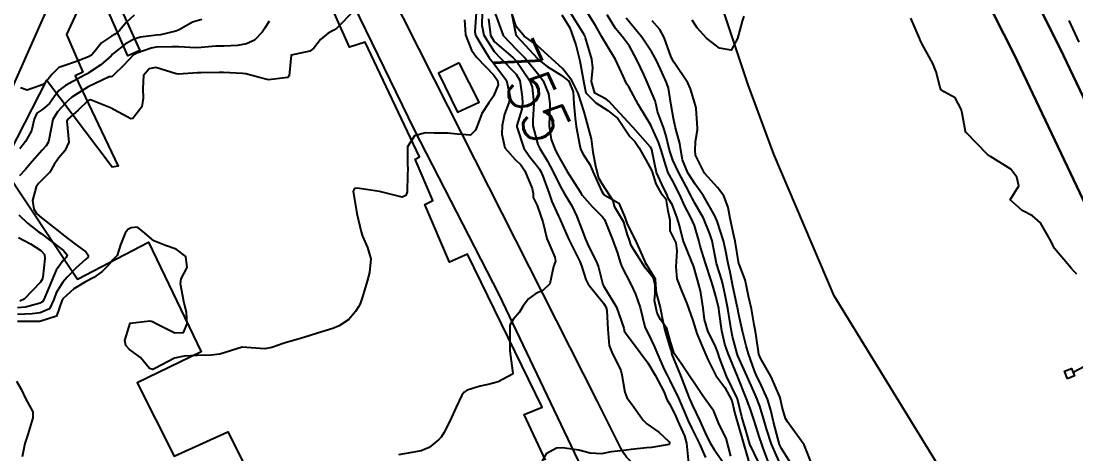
# Model space of a CAD drawing. Header units: metres. Extents: x 318500 to 325275, y 7408834 to 7428799.
# Drawn here: x 321839.4 to 321933, y 7422877.1 to 7422915.6 of the extents above; entities that cross this region are included whole.
import ezdxf
from ezdxf.enums import TextEntityAlignment as Align

# ---------------------------------------------------------------- set-up
doc = ezdxf.new("R2010")
doc.units = ezdxf.units.M
doc.header["$MEASUREMENT"] = 0
for name, color, linetype in [('Cotas', 45, 'Continuous'), ('Curvas de Nivel 1m', 11, 'Continuous'), ('Curvas de Nivel 5m', 15, 'Continuous'), ('Divisas', 45, 'Continuous'), ('Edificações', 30, 'Continuous'), ('Hidrografia', 140, 'Continuous'), ('Linha Férrea', 20, 'Continuous'), ('Pórticos', 45, 'Continuous'), ('Vias Primárias', 230, 'Continuous')]:
    doc.layers.add(name, color=color, linetype=linetype)
doc.styles.add('Style-STANDARD', font='STANDARD.shx')

msp = doc.modelspace()

# ---------------------------------------------------------------- linework, layer by layer
at = {"layer": 'Curvas de Nivel 1m', "flags": 128}
for points, elevation in [([(321878.747, 7422915.664), (321878.83, 7422914.329), (321879.38, 7422912.974), (321879.858, 7422912.313), (321881.347, 7422910.735), (321881.687, 7422910.287), (321881.745, 7422909.877), (321881.326, 7422908.891), (321880.907, 7422908.296), (321880.278, 7422907.332), (321879.892, 7422906.311), (321879.726, 7422905.871), (321879.277, 7422905.432), (321878.104, 7422905.512), (321877.279, 7422905.596), (321876.059, 7422905.581), (321875.279, 7422905.623), (321874.302, 7422905.357), (321873.687, 7422904.394), (321873.691, 7422902.84), (321873.712, 7422902.393), (321873.701, 7422901.925), (321873.674, 7422900.393), (321873.544, 7422900.056), (321873.203, 7422899.905), (321871.21, 7422900.42), (321869.214, 7422900.705), (321868.975, 7422900.692), (321868.867, 7422900.455), (321869.18, 7422898.45), (321869.564, 7422896.844), (321869.694, 7422896.442), (321870.145, 7422895.435), (321870.426, 7422894.431), (321870.312, 7422893.232), (321870.1, 7422892.435), (321869.706, 7422891.06), (321869.478, 7422890.444), (321869.345, 7422890.177), (321869.07, 7422889.753), (321868.476, 7422889.041), (321867.613, 7422888.472), (321867.047, 7422888.257), (321865.707, 7422887.826), (321865.037, 7422887.614), (321864.2, 7422887.344), (321863.027, 7422887.028), (321862.639, 7422886.923), (321861.635, 7422886.551), (321861.019, 7422886.434), (321859.02, 7422886.58), (321857.014, 7422885.978), (321856.265, 7422885.873), (321855.012, 7422885.83), (321853.866, 7422885.797), (321853.009, 7422885.6), (321851.26, 7422884.686), (321851.075, 7422884.612), (321850.999, 7422884.616), (321850.772, 7422884.693), (321849.982, 7422885.678), (321849.017, 7422886.391), (321848.662, 7422886.724), (321848.576, 7422887.175), (321849.05, 7422888.72), (321850.809, 7422888.939), (321851.053, 7422888.858), (321851.361, 7422888.685), (321853.038, 7422887.85), (321853.802, 7422887.889), (321854.135, 7422888.649), (321854.064, 7422889.651), (321853.816, 7422890.653), (321853.537, 7422892.214), (321853.601, 7422892.655), (321854.115, 7422893.65), (321853.998, 7422894.651), (321853.139, 7422895.283), (321852.188, 7422895.63), (321851.15, 7422896.043), (321850.36, 7422896.702), (321849.708, 7422897.255), (321849.165, 7422897.171), (321848.863, 7422897.023), (321848.607, 7422896.726), (321848.207, 7422895.667), (321847.907, 7422894.732), (321847.517, 7422894.344), (321847.117, 7422893.847), (321846.565, 7422893.292), (321845.823, 7422892.759), (321845.096, 7422892.393), (321844.066, 7422891.762), (321843.081, 7422890.886), (321843.046, 7422890.834), (321843.034, 7422890.8), (321842.514, 7422889.35), (321841.051, 7422888.878), (321840.993, 7422888.878), (321839.05, 7422888.877)], 759), ([(321855.411, 7422915.699), (321854.605, 7422915.451), (321853.401, 7422914.776), (321853.12, 7422914.664), (321851.743, 7422914.336), (321851.394, 7422914.29), (321849.983, 7422914.119), (321849.388, 7422913.938), (321848.613, 7422913.496), (321847.648, 7422912.737), (321847.505, 7422912.602), (321847.366, 7422912.469), (321846.45, 7422911.657), (321845.342, 7422910.927), (321845.241, 7422910.872), (321845.067, 7422910.774), (321843.33, 7422909.834), (321842.738, 7422909.394), (321842.327, 7422908.81), (321841.903, 7422908.222), (321841.304, 7422907.728), (321840.765, 7422907.361), (321840.535, 7422906.831), (321840.297, 7422905.812), (321839.781, 7422904.842), (321839.253, 7422904.195)], 762), ([(321849.414, 7422916.076), (321848.714, 7422915.42), (321848.15, 7422914.733), (321847.731, 7422914.4), (321847.392, 7422914.21), (321846.511, 7422913.625), (321845.846, 7422912.763), (321845.623, 7422912.509), (321845.364, 7422912.366), (321844.219, 7422911.925), (321843.352, 7422911.633), (321842.714, 7422911.441), (321842.092, 7422910.812), (321841.769, 7422910.383), (321841.331, 7422909.915), (321839.907, 7422909.422), (321839.328, 7422909.625)], 763), ([(321879.779, 7422916.315), (321879.672, 7422914.586), (321879.737, 7422914.315), (321880.202, 7422913.494), (321880.932, 7422912.297), (321881.362, 7422911.78), (321882.491, 7422910.278), (321882.801, 7422908.799), (321882.675, 7422908.276), (321882.295, 7422907.29), (321882.1, 7422906.282), (321882.063, 7422905.498), (321882.339, 7422904.279), (321883.25, 7422903.259), (321883.758, 7422902.775), (321884.116, 7422902.257), (321884.773, 7422900.69), (321884.834, 7422900.246), (321884.846, 7422899.887), (321885.199, 7422899.178), (321885.432, 7422898.476), (321885.52, 7422898.235), (321885.704, 7422897.71), (321886.058, 7422896.227), (321886.759, 7422894.593), (321886.839, 7422894.214), (321886.659, 7422893.751), (321886.323, 7422892.222), (321885.704, 7422891.628), (321885.097, 7422891.348), (321884.444, 7422890.892), (321883.955, 7422890.251), (321883.627, 7422889.699), (321883.062, 7422889.05), (321882.772, 7422888.546), (321882.762, 7422888.264), (321882.774, 7422887.991), (321882.772, 7422886.264), (321883.003, 7422884.482), (321883.047, 7422884.26), (321883.043, 7422884.216), (321882.999, 7422884.182), (321881.752, 7422883.515), (321880.985, 7422883.289), (321880.152, 7422883.133), (321878.977, 7422882.753), (321878.71, 7422882.586), (321878.514, 7422882.325), (321878.024, 7422881.265), (321877.591, 7422880.334), (321877.389, 7422879.89), (321876.93, 7422878.973), (321876.669, 7422878.599), (321876.428, 7422878.347), (321875.606, 7422877.663), (321874.905, 7422877.382), (321874.06, 7422877.225), (321872.899, 7422877.023)], 758), ([(321880.332, 7422916.306), (321880.278, 7422915.176), (321880.468, 7422914.304), (321881.379, 7422912.861), (321881.916, 7422912.285), (321883.349, 7422910.846), (321883.67, 7422910.265), (321883.88, 7422908.816), (321883.908, 7422908.261), (321883.847, 7422907.727), (321883.391, 7422906.268), (321883.387, 7422906.17), (321884.026, 7422904.259), (321884.523, 7422903.521), (321885.244, 7422902.642), (321885.406, 7422902.402), (321885.495, 7422902.236), (321885.696, 7422901.77), (321886.264, 7422900.224), (321886.514, 7422899.531), (321887.109, 7422898.211), (321887.187, 7422898.035), (321887.999, 7422896.202), (321888.847, 7422894.48), (321888.981, 7422894.191), (321889.126, 7422893.81), (321889.523, 7422892.593), (321889.744, 7422892.18), (321891.085, 7422890.486), (321891.297, 7422890.157), (321891.394, 7422889.836), (321891.465, 7422888.154), (321891.606, 7422886.722), (321891.819, 7422886.148), (321892.623, 7422884.518), (321892.73, 7422884.134), (321892.977, 7422882.574), (321893.163, 7422882.128), (321893.663, 7422881.423), (321894.605, 7422880.113), (321894.945, 7422879.782), (321895.998, 7422879.03), (321896.921, 7422878.169), (321896.947, 7422878.08), (321896.951, 7422878.048), (321896.918, 7422877.931), (321895.347, 7422877.662), (321894.913, 7422877.63), (321893.54, 7422877.491), (321892.909, 7422877.41), (321891.764, 7422877.29), (321890.904, 7422877.095), (321889.912, 7422877.163), (321888.909, 7422877.435), (321887.463, 7422877.65), (321886.911, 7422877.611), (321886.009, 7422877.118), (321885.507, 7422876.231)], 757), ([(321880.867, 7422915.75), (321881.06, 7422914.295), (321881.392, 7422913.727), (321883.075, 7422912.273), (321883.366, 7422911.983), (321884.553, 7422910.252), (321884.771, 7422909.685), (321884.921, 7422908.246), (321884.819, 7422906.725), (321884.814, 7422906.247), (321885.265, 7422904.574), (321885.433, 7422904.237), (321886.131, 7422903.109), (321886.595, 7422902.22), (321887.221, 7422900.938), (321887.632, 7422900.206), (321888.27, 7422899.128), (321888.718, 7422898.195), (321889.173, 7422897.026), (321889.493, 7422896.185), (321889.762, 7422895.569), (321890.461, 7422894.17), (321890.642, 7422893.684), (321891.039, 7422892.161), (321891.108, 7422892.024), (321892.241, 7422890.143), (321892.898, 7422888.287), (321892.919, 7422888.132), (321892.941, 7422888.024), (321893.047, 7422887.863), (321894.357, 7422886.117), (321895.016, 7422885.203), (321895.693, 7422884.1), (321896.472, 7422882.593), (321896.656, 7422882.085), (321896.755, 7422881.87), (321896.965, 7422881.564), (321897.45, 7422880.568), (321897.667, 7422880.069), (321898.278, 7422878.711), (321898.469, 7422878.057), (321898.656, 7422876.292)], 756), ([(321882.93, 7422916.275), (321883.323, 7422914.349), (321883.356, 7422914.27), (321883.399, 7422914.216), (321885.219, 7422912.242), (321885.368, 7422912.088), (321886.08, 7422911.509), (321887.348, 7422910.758), (321888.009, 7422910.203), (321888.396, 7422909.265), (321888.47, 7422908.199), (321888.572, 7422906.926), (321888.67, 7422906.196), (321888.981, 7422904.477), (321889.062, 7422904.192), (321889.256, 7422903.771), (321889.866, 7422902.797), (321890.154, 7422902.176), (321890.918, 7422900.461), (321891.134, 7422900.161), (321891.167, 7422900.118), (321891.209, 7422900.095), (321892.442, 7422899.381), (321892.982, 7422898.133), (321893.181, 7422897.497), (321893.906, 7422896.123), (321894.521, 7422894.735), (321894.805, 7422894.113), (321895.125, 7422893.571), (321895.672, 7422892.658), (321895.703, 7422892.101), (321895.776, 7422891.424), (321896.132, 7422890.094), (321896.403, 7422888.747), (321896.533, 7422888.088), (321896.644, 7422887.684), (321897.033, 7422886.421), (321897.122, 7422886.17), (321897.135, 7422886.078), (321897.17, 7422885.936), (321897.942, 7422884.066), (321898.518, 7422882.516), (321898.71, 7422882.054), (321898.789, 7422881.873), (321898.964, 7422881.466), (321899.635, 7422880.043), (321900.25, 7422878.717), (321900.582, 7422878.033), (321900.912, 7422877.498), (321901.968, 7422876.014)], 754), ([(321904.895, 7422876.317), (321904.092, 7422877.982), (321903.719, 7422879.208), (321903.5, 7422879.992), (321903.372, 7422880.411), (321902.99, 7422882), (321902.971, 7422882.056), (321902.01, 7422884.015), (321901.409, 7422885.639), (321901.27, 7422886.026), (321901.21, 7422886.206), (321901.036, 7422886.645), (321900.357, 7422888.037), (321900.069, 7422889.036), (321899.935, 7422890.041), (321899.743, 7422891.401), (321899.599, 7422892.045), (321899.127, 7422893.707), (321899.025, 7422893.948), (321898.973, 7422894.052), (321898.871, 7422894.317), (321898.156, 7422896.065), (321897.856, 7422897.393), (321897.643, 7422898.073), (321897.526, 7422898.408), (321897.202, 7422899.271), (321896.871, 7422899.75), (321896.761, 7422900.087), (321896.317, 7422901), (321895.786, 7422902.102), (321895.423, 7422903.952), (321895.392, 7422904.108), (321895.359, 7422904.197), (321895.272, 7422904.355), (321893.685, 7422906.126), (321893.297, 7422906.565), (321891.827, 7422908.152), (321891.588, 7422908.422), (321891.325, 7422908.614), (321890.311, 7422909.157), (321890.027, 7422910.18), (321890.134, 7422911.403), (321890.049, 7422912.18), (321889.51, 7422914.076), (321889.46, 7422914.189), (321889.439, 7422914.228), (321889.401, 7422914.287), (321888.229, 7422916.202)], 754), ([(321906.89, 7422875.95), (321906.005, 7422877.959), (321905.572, 7422879.332), (321905.402, 7422879.965), (321904.964, 7422881.332), (321904.798, 7422881.802), (321904.738, 7422881.973), (321904.572, 7422882.381), (321903.857, 7422883.987), (321903.027, 7422885.806), (321902.957, 7422886.001), (321902.559, 7422887.521), (321902.449, 7422888.009), (321902.341, 7422888.73), (321902.144, 7422890.014), (321901.902, 7422891.214), (321901.735, 7422892.021), (321901.614, 7422892.522), (321901.13, 7422894.003), (321901.121, 7422894.03), (321900.729, 7422896.034), (321900.549, 7422896.657), (321899.968, 7422898.042), (321899.203, 7422899.389), (321898.961, 7422899.807), (321898.842, 7422900.056), (321898.429, 7422900.855), (321897.775, 7422902.072), (321897.257, 7422903.189), (321896.964, 7422904.085), (321896.626, 7422905.433), (321896.412, 7422906.093), (321895.902, 7422907.51), (321895.764, 7422908.103), (321895.678, 7422908.459), (321895.332, 7422909.298), (321894.959, 7422910.114), (321894.668, 7422910.799), (321894.066, 7422912.123), (321893.388, 7422913.323), (321892.771, 7422914.139), (321892.161, 7422914.902), (321891.419, 7422916.103)], 756), ([(321907.94, 7422875.934), (321906.914, 7422877.57), (321906.72, 7422877.952), (321906.628, 7422878.25), (321906.197, 7422879.958), (321905.944, 7422880.976), (321905.652, 7422881.963), (321904.992, 7422883.413), (321904.722, 7422883.974), (321904.495, 7422884.491), (321903.961, 7422885.986), (321903.763, 7422886.715), (321903.438, 7422887.994), (321903.074, 7422889.612), (321903.008, 7422890.001), (321902.991, 7422890.092), (321902.593, 7422892.008), (321902.343, 7422893.233), (321902.168, 7422894.014), (321901.935, 7422895.231), (321901.76, 7422896.021), (321901.186, 7422897.788), (321901.083, 7422898.031), (321900.981, 7422898.243), (321899.983, 7422900.042), (321899.225, 7422901.059), (321898.591, 7422902.06), (321898.109, 7422903.216), (321897.948, 7422904.07), (321897.882, 7422904.677), (321897.501, 7422906.077), (321897.302, 7422906.887), (321897.113, 7422908.083), (321896.854, 7422909.606), (321896.702, 7422910.09), (321896.163, 7422911.292), (321895.759, 7422912.104), (321895.38, 7422912.79), (321894.502, 7422914.119), (321893.413, 7422915.462), (321893.106, 7422915.824)], 757), ([(321903.553, 7422915.998), (321903.415, 7422915.537), (321902.988, 7422914.006), (321902.43, 7422912.968), (321901.387, 7422913.147), (321900.236, 7422914.042), (321899.409, 7422914.939), (321898.979, 7422915.62)], 759), ([(321933.125, 7422893.066), (321932.867, 7422893.343), (321932.618, 7422893.608), (321931.156, 7422895.339), (321930.985, 7422895.632), (321930.833, 7422895.966), (321929.904, 7422897.643), (321929.196, 7422898.263), (321928.266, 7422898.73), (321927.21, 7422899.68), (321927.971, 7422900.926), (321927.803, 7422901.672), (321927.251, 7422902.385), (321925.456, 7422903.518), (321925.269, 7422903.646), (321925.2, 7422903.711), (321923.289, 7422905.641), (321923.245, 7422905.686), (321923.229, 7422905.731), (321922.941, 7422907.362), (321922.849, 7422907.737), (321922.311, 7422908.721), (321921.343, 7422909.278), (321921.063, 7422909.481), (321920.95, 7422909.766), (321920.635, 7422911.044), (321920.341, 7422911.775), (321919.396, 7422913.504), (321919.254, 7422913.791), (321919.155, 7422914.041), (321918.376, 7422915.801)], 759), ([(321861.41, 7422915.557), (321861.033, 7422914.934), (321860.785, 7422914.566), (321860.096, 7422913.866), (321859.384, 7422913.517), (321858.601, 7422913.373), (321857.381, 7422913.322), (321856.666, 7422913.336), (321855.378, 7422913.197), (321854.858, 7422913.165), (321853.379, 7422913.266), (321852.777, 7422913.271), (321851.378, 7422913.224), (321850.918, 7422913.155), (321849.64, 7422912.716), (321849.462, 7422912.625), (321849.367, 7422912.544), (321848.469, 7422911.613), (321847.583, 7422910.738), (321847.462, 7422910.616), (321847.339, 7422910.612), (321847.182, 7422910.586), (321845.329, 7422909.702), (321843.891, 7422908.791), (321843.58, 7422908.532), (321843.312, 7422908.265), (321842.608, 7422907.499), (321842.194, 7422906.811), (321842.046, 7422906.045), (321841.811, 7422904.814), (321841.598, 7422904.476), (321841.253, 7422904.093), (321840.142, 7422902.836), (321839.723, 7422902.352), (321839.224, 7422901.794)], 761), ([(321909.725, 7422875.907), (321908.92, 7422877.92), (321907.426, 7422879.943), (321907.257, 7422880.249), (321906.963, 7422881.244), (321906.816, 7422881.952), (321906.755, 7422882.171), (321905.968, 7422883.96), (321905.024, 7422885.596), (321904.894, 7422885.972), (321904.658, 7422887.588), (321904.583, 7422887.977), (321904.473, 7422888.564), (321904.233, 7422889.983), (321903.965, 7422891.119), (321903.803, 7422891.99), (321903.682, 7422892.558), (321903.13, 7422893.955), (321903.122, 7422893.992), (321902.784, 7422896.006), (321902.663, 7422896.512), (321902.334, 7422898.013), (321902.17, 7422898.986), (321901.783, 7422900.021), (321901.221, 7422900.759), (321900.05, 7422902.042), (321899.264, 7422903.626), (321899.23, 7422904.051), (321899.278, 7422904.853), (321899.44, 7422905.897), (321899.442, 7422906.048), (321899.316, 7422907.796), (321899.265, 7422908.051), (321898.815, 7422909.538), (321898.572, 7422910.062), (321897.367, 7422911.866), (321897.236, 7422912.082), (321897.111, 7422912.347), (321896.469, 7422914.094), (321896.105, 7422914.798), (321895.415, 7422915.575)], 758), ([(321839.175, 7422898.354), (321839.937, 7422897.608), (321840.936, 7422896.823), (321841.158, 7422896.668), (321841.694, 7422896.272), (321843.136, 7422895.174), (321843.455, 7422894.795), (321843.378, 7422894.544), (321843.122, 7422894.29), (321842.479, 7422893.436), (321842.225, 7422892.809), (321841.892, 7422892.012), (321841.391, 7422890.817), (321841.279, 7422890.616), (321841.075, 7422890.507), (321839.781, 7422890.128), (321839.069, 7422890.091)], 761), ([(321839.152, 7422896.331), (321840.215, 7422895.763), (321841.135, 7422895.182), (321841.462, 7422894.817), (321841.479, 7422894.462), (321841.317, 7422892.818), (321841.268, 7422892.649), (321841.095, 7422892.356), (321839.645, 7422890.842), (321839.263, 7422890.662)], 762), ([(321838.981, 7422883.567), (321839.388, 7422882.844), (321839.776, 7422882.019), (321840.406, 7422880.828), (321840.417, 7422880.31), (321839.978, 7422878.834), (321839.719, 7422878.026), (321839.464, 7422876.841)], 759)]:
    msp.add_lwpolyline(points, dxfattribs=dict(at, elevation=elevation))
at = {"layer": 'Curvas de Nivel 5m', "flags": 128}
for points, elevation in [([(321868.912, 7422916.458), (321867.404, 7422914.923), (321867.146, 7422914.739), (321866.632, 7422914.488), (321865.965, 7422913.921), (321865.38, 7422913.138), (321865.007, 7422912.874), (321863.37, 7422912.53), (321863.187, 7422910.687), (321863.05, 7422910.534), (321861.338, 7422910.345), (321860.433, 7422910.569), (321859.344, 7422910.856), (321859.034, 7422910.896), (321857.346, 7422910.991), (321856.972, 7422910.989), (321855.345, 7422910.951), (321855.039, 7422910.949), (321853.342, 7422910.825), (321853.138, 7422910.868), (321851.351, 7422911.434), (321850.749, 7422911.299), (321850.247, 7422910.706), (321850.198, 7422909.576), (321850.214, 7422908.707), (321850.09, 7422907.926), (321849.292, 7422906.885), (321849.133, 7422906.881), (321847.307, 7422907.86), (321845.539, 7422908.545), (321845.315, 7422908.454), (321844.457, 7422907.628), (321843.496, 7422906.797), (321843.435, 7422906.65), (321843.604, 7422904.795), (321843.252, 7422904.012), (321842.685, 7422903.366), (321842.315, 7422902.809), (321841.927, 7422902.116), (321841.219, 7422901.416), (321840.915, 7422901.124), (321840.723, 7422900.827), (321840.398, 7422899.626), (321840.506, 7422898.83), (321840.778, 7422898.428), (321841.173, 7422898.093), (321842.806, 7422896.804), (321843.156, 7422896.526), (321844.15, 7422895.779), (321845.134, 7422895.045), (321845.342, 7422894.767), (321845.32, 7422894.574), (321845.125, 7422894.412), (321844.261, 7422893.635), (321843.454, 7422892.795), (321843.096, 7422892.364), (321842.48, 7422891.413), (321842.269, 7422890.808), (321841.896, 7422889.984), (321841.062, 7422889.634), (321840.354, 7422889.538), (321839.06, 7422889.5)], 760), ([(321881.471, 7422916.238), (321882.198, 7422914.282), (321883.381, 7422913.021), (321884.126, 7422912.259), (321885.348, 7422910.763), (321885.739, 7422910.234), (321886.202, 7422909.1), (321886.315, 7422908.225), (321886.3, 7422907.23), (321886.276, 7422906.225), (321886.461, 7422905.033), (321886.761, 7422904.217), (321886.924, 7422903.882), (321887.251, 7422903.273), (321887.878, 7422902.204), (321889.035, 7422900.369), (321889.148, 7422900.191), (321889.209, 7422900.101), (321890.094, 7422899.071), (321891.018, 7422898.163), (321891.186, 7422897.92), (321891.906, 7422896.149), (321892.337, 7422894.947), (321892.564, 7422894.138), (321892.718, 7422893.728), (321893.118, 7422892.967), (321893.543, 7422892.126), (321893.929, 7422891.291), (321894.338, 7422890.117), (321894.766, 7422888.401), (321894.887, 7422888.112), (321895.047, 7422887.812), (321895.597, 7422886.663), (321895.826, 7422886.098), (321896.48, 7422884.615), (321896.755, 7422884.084), (321896.993, 7422883.635), (321897.749, 7422882.068), (321898.117, 7422881.219), (321898.603, 7422880.055), (321898.939, 7422879.349), (321899.602, 7422878.043), (321900.163, 7422876.776)], 755), ([(321905.894, 7422875.96), (321905.281, 7422877.599), (321905.142, 7422877.968), (321904.93, 7422878.652), (321904.502, 7422879.977), (321904.105, 7422881.126), (321903.807, 7422881.987), (321903, 7422884), (321902.16, 7422886.013), (321901.876, 7422886.855), (321901.602, 7422888.022), (321901.366, 7422889.736), (321901.321, 7422890.026), (321901.094, 7422890.987), (321900.798, 7422892.033), (321900.641, 7422892.509), (321900.137, 7422894.04), (321899.715, 7422895.481), (321899.569, 7422896.046), (321899.18, 7422897.397), (321898.887, 7422898.055), (321898.3, 7422899.163), (321897.903, 7422900.07), (321897.23, 7422901.389), (321896.846, 7422902.086), (321896.622, 7422902.716), (321896.201, 7422904.096), (321895.966, 7422904.789), (321895.395, 7422906.108), (321895.293, 7422906.3), (321894.21, 7422908.121), (321893.336, 7422909.699), (321893.165, 7422909.96), (321893.063, 7422910.134), (321892.879, 7422910.605), (321892.15, 7422912.148), (321891.389, 7422913.405), (321890.946, 7422914.167), (321890.396, 7422915.161), (321889.735, 7422916.185)], 755), ([(321933.324, 7422913.679), (321932.445, 7422915.615)], 760)]:
    msp.add_lwpolyline(points, dxfattribs=dict(at, elevation=elevation))
at = {"layer": 'Divisas'}
msp.add_lwpolyline([(321982.888, 7422745.937), (321975.44, 7422771.955), (321970.752, 7422788.531), (321965.741, 7422805.526), (321962.547, 7422817.126), (321957.16, 7422825.327), (321952.527, 7422832.125), (321938.024, 7422853.725), (321928.923, 7422867.291), (321925.087, 7422870.99), (321920.76, 7422876.203), (321911.583, 7422891.152), (321906.206, 7422903.734), (321903.949, 7422909.877), (321897.037, 7422930.587), (321896.452, 7422936.323), (321892.376, 7422963.087), (321889.907, 7422966.571), (321882.22, 7422978.292), (321868.004, 7422969.391), (321856.418, 7422987.243), (321853.853, 7422992.698), (321849.675, 7423001.125)], dxfattribs=at)
at = {"layer": 'Edificações'}
for points in [[(321885.956, 7422876.547), (321884.045, 7422880.607), (321885.644, 7422881.247), (321879.003, 7422894.861), (321877.414, 7422894.128), (321875.214, 7422899.259), (321875.947, 7422899.625), (321874.364, 7422903.271), (321874.746, 7422903.501), (321869.92, 7422913.686), (321868.542, 7422913.227), (321863.327, 7422924.954)], [(321848.309, 7422916.452), (321849.917, 7422912.932), (321848.845, 7422912.473), (321845.783, 7422919.514), (321843.407, 7422914.373), (321844.862, 7422911.006), (321844.173, 7422910.7), (321848.001, 7422902.664), (321847.465, 7422902.587), (321841.646, 7422910.317), (321837.736, 7422902.653), (321844.398, 7422892.627), (321850.676, 7422895.918), (321855.353, 7422886.183), (321849.682, 7422883.417), (321852.975, 7422876.911), (321857.722, 7422879.054), (321859.1, 7422876.376)]]:
    msp.add_lwpolyline(points, dxfattribs=at)
msp.add_lwpolyline([(321878.284, 7422911.828), (321876.43, 7422910.938), (321878.135, 7422907.454), (321880.064, 7422908.344)], close=True, dxfattribs=at)
at = {"layer": 'Hidrografia'}
for points in [[(321902.398, 7422876.914), (321901.999, 7422878.508), (321901.362, 7422879.704), (321900.883, 7422880.899), (321899.926, 7422882.254), (321898.003, 7422885.148), (321897.365, 7422886.024), (321897.046, 7422887.06), (321896.727, 7422888.255), (321896.169, 7422889.052), (321895.85, 7422889.61), (321895.611, 7422890.726), (321895.691, 7422891.363), (321895.691, 7422892.081), (321895.531, 7422892.718), (321894.814, 7422893.595), (321893.855, 7422895.13), (321893.536, 7422895.608), (321893.377, 7422896.166), (321893.217, 7422896.565), (321892.898, 7422897.68), (321892.101, 7422899.035), (321891.941, 7422899.593), (321890.985, 7422901.107), (321890.666, 7422901.585), (321890.427, 7422902.621), (321890.187, 7422903.896), (321890.028, 7422905.091), (321889.39, 7422907.482), (321888.832, 7422909.156), (321888.274, 7422910.271), (321887.477, 7422911.307), (321885.16, 7422913.401), (321884.044, 7422914.198), (321883.326, 7422915.074), (321882.928, 7422916.349)], [(321887.387, 7422916.109), (321888.097, 7422914.956), (321888.63, 7422913.448), (321888.984, 7422912.029), (321889.339, 7422910.078), (321889.517, 7422909.191), (321890.404, 7422908.304), (321891.469, 7422907.594), (321892.356, 7422906.885), (321892.889, 7422906.087), (321893.421, 7422905.289), (321893.865, 7422904.845), (321894.22, 7422904.313), (321894.847, 7422903.223), (321895.379, 7422902.248), (321895.734, 7422901.095), (321896.178, 7422900.297), (321896.622, 7422899.764), (321896.799, 7422898.7), (321896.977, 7422897.902), (321896.977, 7422896.926), (321897.509, 7422895.862), (321897.598, 7422895.153), (321897.509, 7422893.734), (321897.598, 7422892.669), (321898.041, 7422891.516), (321898.485, 7422890.452), (321899.017, 7422888.944), (321899.372, 7422887.791), (321899.816, 7422886.727), (321900.348, 7422885.485), (321901.058, 7422884.066), (321901.857, 7422883.002), (321902.478, 7422881.849), (321902.744, 7422880.696), (321904.17, 7422875.785)]]:
    msp.add_lwpolyline(points, dxfattribs=at)
at = {"layer": 'Linha Férrea'}
for points in [[(321625.181, 7423540.483), (321646.79, 7423496.959), (321893.02, 7422980.599), (321927.568, 7422912.57), (321960.071, 7422844.091), (321960.071, 7422844.091), (322054.8, 7422642.247, -0.028698), (322111.168, 7422494.248), (322140.246, 7422392.292, 0.177815), (322346.493, 7422099.021)], [(322346.493, 7422099.021, -0.177815), (322140.246, 7422392.292), (322111.168, 7422494.248, 0.028698), (322054.8, 7422642.247), (321960.071, 7422844.091), (321960.071, 7422844.091), (321927.568, 7422912.57), (321893.02, 7422980.599), (321646.79, 7423496.959), (321625.181, 7423540.483, -0.08675)], [(321634.288, 7423531.029), (321649.189, 7423501.212), (321891.508, 7422993.323), (321931.636, 7422913.121), (321963.221, 7422846.706), (322059.233, 7422642.556), (322059.233, 7422642.556, -0.026965), (322115.311, 7422495.115), (322143.825, 7422393.254, 0.177055), (322348.62, 7422102.056)], [(322348.62, 7422102.056, -0.177055), (322143.825, 7422393.254), (322115.311, 7422495.115, 0.026965), (322059.233, 7422642.556), (322059.233, 7422642.556), (321963.221, 7422846.706), (321931.636, 7422913.121), (321891.508, 7422993.323), (321649.189, 7423501.212), (321634.288, 7423531.029, -0.065289)]]:
    msp.add_lwpolyline(points, format="xyb", dxfattribs=at)
at = {"layer": 'Pórticos'}
msp.add_lwpolyline([(321932.786, 7422884.357), (321944.904, 7422890.761)], dxfattribs=at)
msp.add_lwpolyline([(321932.304, 7422883.781), (321932.04, 7422884.447), (321932.654, 7422884.69), (321932.918, 7422884.024)], close=True, dxfattribs=at)
at = {"layer": 'Vias Primárias'}
for points in [[(323715.644, 7420145.548, 0), (323709.04, 7420132.939)], [(323831.088, 7420001.787, 0), (323833.844, 7420008.443, 0.220888)], [(321895.433, 7422875.289, -0.209674), (321892.639, 7422877.616), (321890.535, 7422881.831), (321876.088, 7422910.377), (321866.304, 7422929.722), (321860.949, 7422941.474), (321855.87, 7422949.749), (321851.411, 7422954.021), (321847.88, 7422955.878), (321846.393, 7422956.993), (321837.771, 7422974.195), (321827.06, 7422996.544), (321814.851, 7423022.574), (321796.872, 7423061.604), (321779.78, 7423097.638)], [(321830.344, 7422864.053), (321827.841, 7422880.44, -0.103303), (321829.956, 7422890.241), (321833.033, 7422897.16), (321841.511, 7422916.207), (321845.228, 7422926.035), (321847.021, 7422930.865), (321848.744, 7422940.43), (321848.935, 7422945.404), (321848.319, 7422950.334, -0.522715), (321848.543, 7422950.633, -0.125492), (321849.814, 7422950.26), (321852.207, 7422948.839), (321853.283, 7422947.831), (321855.379, 7422944.594), (321859.189, 7422936.977), (321865.675, 7422923.63), (321874.267, 7422905.889), (321881.799, 7422891.259), (321889.14, 7422875.88)]]:
    msp.add_lwpolyline(points, format="xyb", dxfattribs=at)

# ---------------------------------------------------------------- texts
at = {"layer": 'Cotas', "style": 'Style-STANDARD'}
msp.add_text('755', height=4, rotation=294.10287, dxfattribs=at).set_placement((321884.654, 7422909.372, 755), align=Align.MIDDLE_CENTER)

doc.saveas('drawing.dxf')
